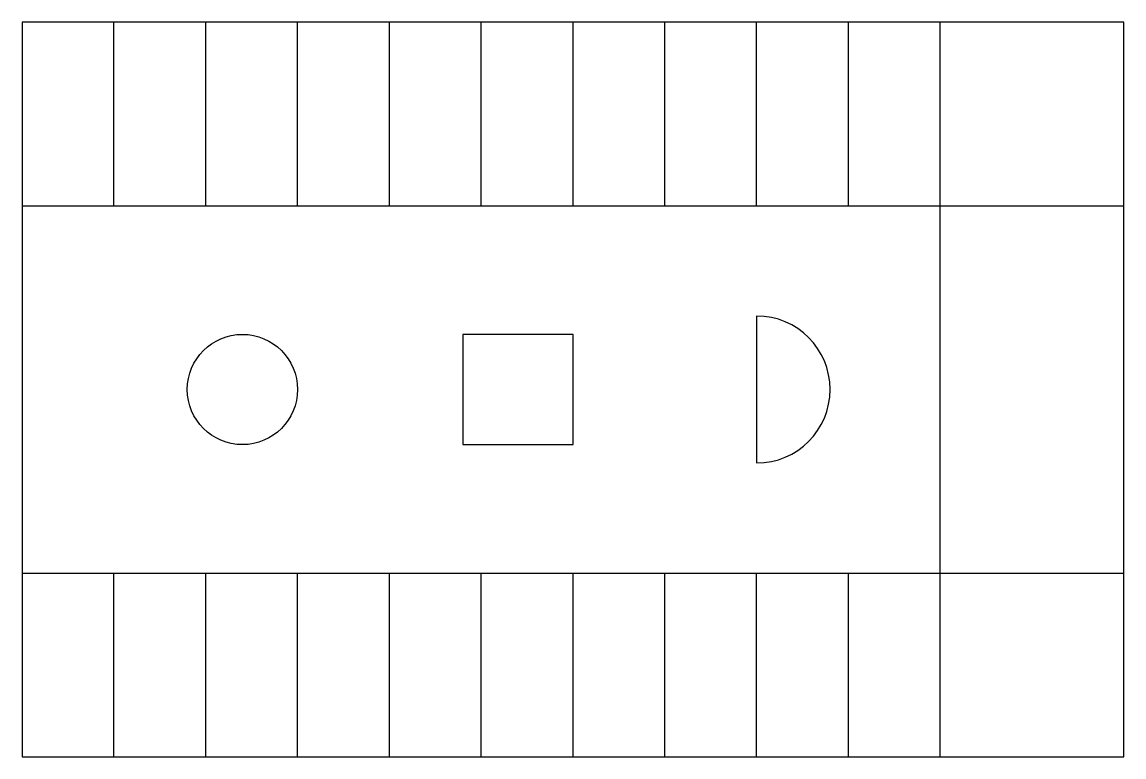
# Model space of a CAD drawing. Header units: millimetres. Extents: x 650000000 to 650030000, y 6588000000 to 6588020000.
import ezdxf

# ---------------------------------------------------------------- set-up
doc = ezdxf.new("R2010")
doc.units = ezdxf.units.MM
for name, color, linetype in [('ISLANDS', 7, 'Continuous'), ('LOT', 7, 'Continuous'), ('STALLS', 7, 'Continuous')]:
    doc.layers.add(name, color=color, linetype=linetype)

msp = doc.modelspace()

# ---------------------------------------------------------------- linework, layer by layer
at = {"layer": 'ISLANDS'}
msp.add_lwpolyline([(650020000, 6588008000, 1), (650020000, 6588012000)], format="xyb", close=True, dxfattribs=at)
msp.add_lwpolyline([(650012000, 6588008500), (650015000, 6588008500), (650015000, 6588011500), (650012000, 6588011500)], close=True, dxfattribs=at)
msp.add_circle((650006000, 6588010000), 1500, dxfattribs=at)
at = {"layer": 'LOT'}
msp.add_lwpolyline([(650000000, 6588000000), (650030000, 6588000000), (650030000, 6588020000), (650000000, 6588020000)], close=True, dxfattribs=at)
at = {"layer": 'STALLS'}
for p, q in [((650002500, 6588015000), (650002500, 6588020000)), ((650005000, 6588015000), (650005000, 6588020000)), ((650007500, 6588015000), (650007500, 6588020000)), ((650010000, 6588015000), (650010000, 6588020000)), ((650012500, 6588015000), (650012500, 6588020000)), ((650015000, 6588015000), (650015000, 6588020000)), ((650017500, 6588015000), (650017500, 6588020000)), ((650020000, 6588015000), (650020000, 6588020000)), ((650022500, 6588015000), (650022500, 6588020000)), ((650025000, 6588000000), (650025000, 6588020000)), ((650000000, 6588015000), (650030000, 6588015000)), ((650000000, 6588005000), (650030000, 6588005000)), ((650002500, 6588000000), (650002500, 6588005000)), ((650005000, 6588000000), (650005000, 6588005000)), ((650007500, 6588000000), (650007500, 6588005000)), ((650010000, 6588000000), (650010000, 6588005000)), ((650012500, 6588000000), (650012500, 6588005000)), ((650015000, 6588000000), (650015000, 6588005000)), ((650017500, 6588000000), (650017500, 6588005000)), ((650020000, 6588000000), (650020000, 6588005000)), ((650022500, 6588000000), (650022500, 6588005000))]:
    msp.add_line(p, q, dxfattribs=at)

doc.saveas('drawing.dxf')
